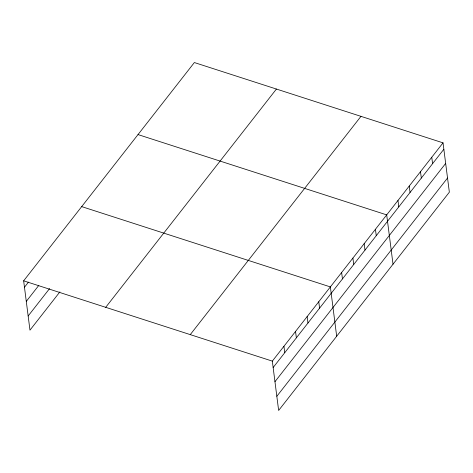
<?xml version="1.0" encoding="UTF-8"?>
<svg xmlns="http://www.w3.org/2000/svg" width="473" height="473" viewBox="0 0 473 473"><rect width="100%" height="100%" fill="white"/><g stroke="black" fill="none" stroke-linecap="round" stroke-linejoin="round"><path stroke-width="0.71" d="M59.882 291.9L29.97 330.148L23.65 280.826L194.356 62.548L443.03 142.852L449.35 192.174L278.644 410.452L272.324 361.124L443.03 142.852M24.472 287.235L28.486 282.097M26.287 301.396L38.786 285.414M28.155 315.988L49.582 288.583M105.71 307.326L276.421 89.048M190.258 334.624L360.97 116.352M273.146 367.533L443.851 149.261M274.961 381.699L445.667 163.422M276.829 396.285L447.535 178.014M138.027 134.58L386.695 214.878L393.016 264.206M81.693 206.612L330.361 286.91L336.681 336.238M23.65 280.826L272.324 361.124M431.766 157.255L432.588 163.664M420.497 171.664L421.319 178.073M409.234 186.066L410.05 192.476M397.964 200.475L398.786 206.884M375.432 229.287L376.254 235.696M364.163 243.696L364.985 250.105M352.899 258.098L353.721 264.508M341.63 272.507L342.452 278.916M318.755 301.756L319.577 308.165M307.148 316.597L307.97 323.006M295.542 331.443L296.358 337.846M283.93 346.283L284.752 352.692"/></g></svg>
